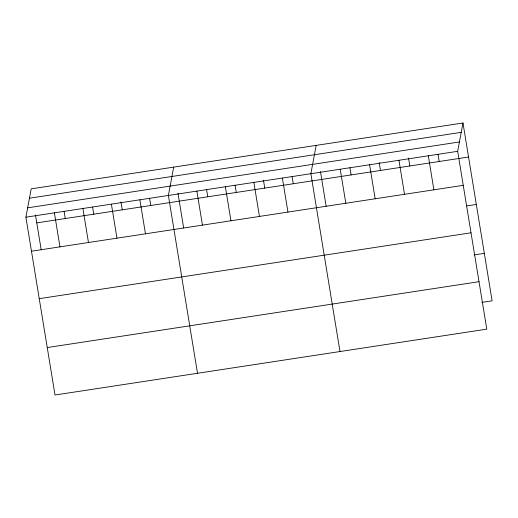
<?xml version="1.0" encoding="UTF-8"?>
<svg xmlns="http://www.w3.org/2000/svg" width="518" height="518" viewBox="0 0 518 518"><rect width="100%" height="100%" fill="white"/><g stroke="black" fill="none" stroke-linecap="round" stroke-linejoin="round"><path stroke-width="0.78" d="M462.982 122.986L457.672 151.314L486.79 329.144L55.018 395.014L25.9 217.184L31.209 188.856L462.982 122.986L492.1 300.816L481.785 302.389M173.692 167.12L168.382 195.448L197.507 373.277M316.174 145.383L310.871 173.705L339.989 351.541M29.455 198.206L461.227 132.336M27.655 207.835L459.421 141.964M25.9 217.184L457.672 151.314M36.778 222.882L468.55 157.012M31.475 251.211L463.241 185.34M466.802 205.924L476.32 204.468M39.245 298.666L471.011 232.796M474.015 254.934L484.33 253.36M47.248 347.559L479.02 281.688M438.027 154.37L439.193 161.493M428.308 155.788L433.883 189.815M408.534 158.061L409.829 165.974M398.951 160.269L404.519 194.295M379.176 162.535L380.471 170.454M369.587 164.75L375.161 198.776M349.941 167.806L351.107 174.929M340.229 169.231L345.804 203.257M320.454 171.497L326.152 206.3M292.087 176.638L293.253 183.754M282.375 178.056L287.943 212.082M263.461 180.193L264.756 188.105M253.872 182.401L259.447 216.427M235.094 185.327L236.26 192.45M225.375 186.752L230.95 220.778M206.598 189.679L207.763 196.801M196.879 191.097L202.454 225.123M177.972 193.233L183.67 228.037M149.605 198.375L150.77 205.497M139.886 199.793L145.461 233.819M120.972 201.929L122.274 209.842M111.389 204.137L116.964 238.163M92.605 207.064L93.777 214.187M82.893 208.489L88.468 242.515M64.109 211.415L65.281 218.538M54.396 212.833L59.971 246.859M35.483 214.97L41.187 249.773"/></g></svg>
